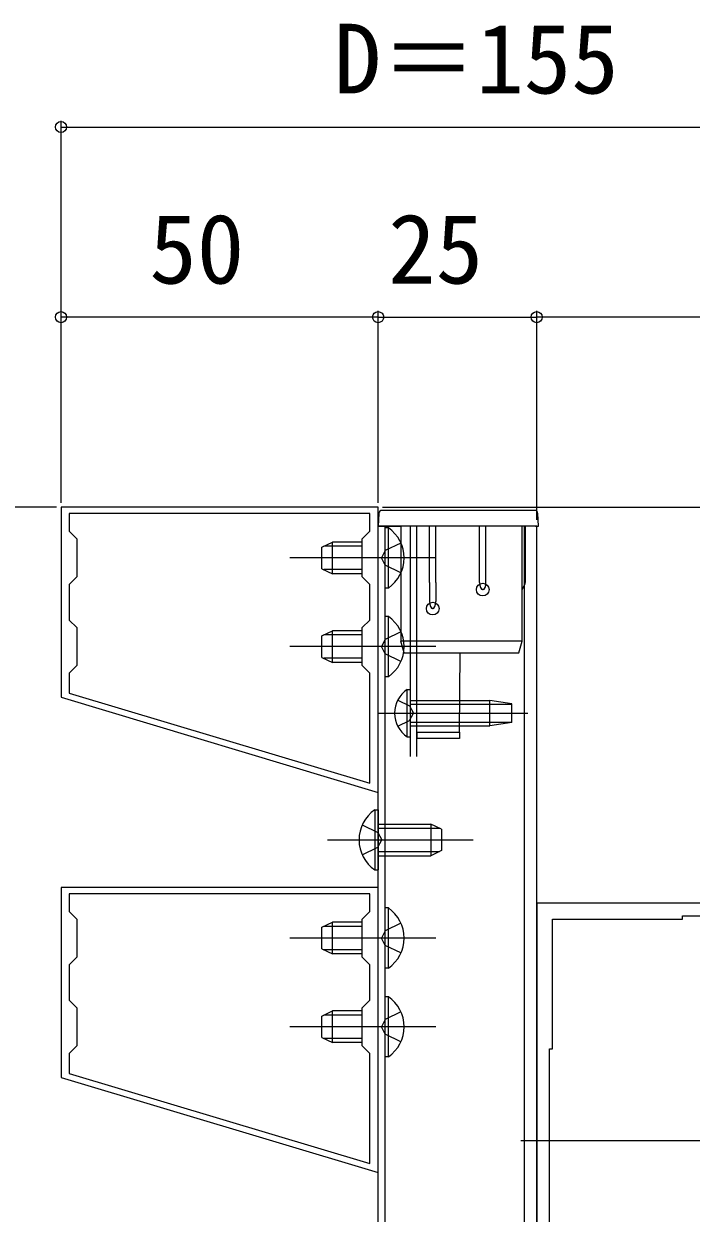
# Model space of a CAD drawing. Units: millimetres, scale not verified. Extents: x -875 to 875, y -1310 to 1300.
# Drawn here: x -663.9 to -558.7, y -243.2 to -55.4 of the extents above; entities that cross this region are included whole.
import ezdxf
from ezdxf.enums import TextEntityAlignment as Align

# ---------------------------------------------------------------- set-up
doc = ezdxf.new("R2010")
doc.units = ezdxf.units.MM
doc.header["$LTSCALE"] = 4
doc.header["$PDMODE"] = 32
doc.header["$PDSIZE"] = 2
for name, color, linetype in [('0-3_YKK_11', 7, 'Continuous'), ('0-4_YKK_12', 2, 'Continuous'), ('0-5_YKK_13', 4, 'Continuous'), ('0-7_YKK_D', 6, 'Continuous')]:
    doc.layers.add(name, color=color, linetype=linetype)
doc.styles.add('ＭＳ ゴシック', font='')
doc.styles.get('ＭＳ ゴシック').set_extended_font_data('MS Gothic')

msp = doc.modelspace()

# ---------------------------------------------------------------- linework, layer by layer
at = {"layer": '0-3_YKK_11'}
for points in [[(-658.013, -161.739), (-608.013, -176.739), (-608.013, -131.739), (-658.013, -131.739)], [(-656.713, -161.085), (-609.313, -175.305), (-609.313, -157.939), (-610.513, -156.739), (-610.513, -150.739), (-609.313, -149.539), (-609.313, -143.939), (-610.513, -142.739), (-610.513, -136.739), (-609.313, -135.539), (-609.313, -132.739), (-656.713, -132.739), (-656.713, -135.539), (-655.513, -136.739), (-655.513, -142.739), (-656.713, -143.939), (-656.713, -149.539), (-655.513, -150.739), (-655.513, -156.739), (-656.713, -157.939)], [(-658.013, -221.74), (-608.013, -236.74), (-608.013, -191.74), (-658.013, -191.74)], [(-656.713, -221.086), (-609.313, -235.306), (-609.313, -217.94), (-610.513, -216.74), (-610.513, -210.74), (-609.313, -209.54), (-609.313, -203.94), (-610.513, -202.74), (-610.513, -196.74), (-609.313, -195.54), (-609.313, -192.74), (-656.713, -192.74), (-656.713, -195.54), (-655.513, -196.74), (-655.513, -202.74), (-656.713, -203.94), (-656.713, -209.54), (-655.513, -210.74), (-655.513, -216.74), (-656.713, -217.94)], [(-508.013, -269.24), (-508.013, -194.24), (-583.013, -194.24), (-583.013, -269.24)], [(-531.013, -267.24), (-560.013, -267.24), (-560.013, -266.74), (-580.513, -266.74), (-580.513, -246.24), (-581.013, -246.24), (-581.013, -217.24), (-580.513, -217.24), (-580.513, -196.74), (-560.013, -196.74), (-560.013, -196.24), (-531.013, -196.24), (-531.013, -196.74), (-510.513, -196.74), (-510.513, -217.24), (-510.013, -217.24), (-510.013, -246.24), (-510.513, -246.24), (-510.513, -266.74), (-531.013, -266.74)]]:
    msp.add_lwpolyline(points, close=True, dxfattribs=at)
at = {"layer": '0-4_YKK_12'}
for p, q in [((-608.013, -318.64), (-608.013, -134.74)), ((-583.013, -134.74), (-608.013, -134.74)), ((-606.904, -429.526), (-606.913, -134.74)), ((-602.914, -171.084), (-602.914, -134.741)), ((-601.914, -171.084), (-601.914, -134.74)), ((-585.013, -134.74), (-585.013, -429.526)), ((-583.013, -429.526), (-583.013, -134.74)), ((-505.519, -231.74), (-585.507, -231.74))]:
    msp.add_line(p, q, dxfattribs=at)
at = {"layer": '0-5_YKK_13'}
for p, q in [((-607.907, -132.714), (-608.013, -134.74)), ((-604.412, -132.24), (-607.407, -132.24)), ((-583.318, -132.24), (-604.412, -132.24)), ((-582.713, -134.74), (-582.819, -132.714)), ((-608.013, -134.74), (-604.518, -134.74)), ((-606.913, -144.489), (-606.913, -134.989)), ((-583.212, -134.74), (-604.518, -134.74)), ((-604.413, -134.74), (-604.413, -152.874)), ((-599.913, -143.622), (-599.913, -134.74)), ((-598.913, -143.622), (-598.913, -134.74)), ((-592.013, -143.622), (-592.013, -134.74)), ((-591.013, -143.622), (-591.013, -134.74)), ((-585.313, -152.874), (-585.313, -134.74)), ((-584.813, -134.74), (-584.813, -143.622)), ((-583.212, -134.74), (-582.713, -134.74)), ((-616.913, -138.039), (-615.213, -137.239)), ((-616.913, -141.439), (-616.913, -138.039)), ((-610.513, -137.893), (-616.603, -137.893)), ((-610.513, -137.239), (-615.213, -137.239)), ((-598.913, -139.739), (-621.913, -139.739)), ((-616.913, -141.439), (-615.213, -142.239)), ((-610.513, -141.584), (-616.603, -141.584)), ((-606.404, -144.489), (-606.913, -144.489)), ((-599.913, -143.622), (-599.913, -146.622)), ((-598.913, -143.622), (-598.913, -146.622)), ((-584.866, -143.846), (-585.313, -144.74)), ((-606.913, -158.489), (-606.913, -148.989)), ((-616.913, -152.039), (-615.213, -151.239)), ((-616.913, -155.439), (-616.913, -152.039)), ((-610.513, -151.893), (-616.603, -151.893)), ((-610.513, -151.239), (-615.213, -151.239)), ((-598.913, -153.739), (-621.913, -153.739)), ((-603.413, -152.874), (-604.413, -152.874)), ((-603.913, -154.74), (-604.413, -152.874)), ((-586.313, -152.874), (-603.413, -152.874)), ((-585.313, -152.874), (-586.313, -152.874)), ((-616.913, -155.439), (-615.213, -156.239)), ((-610.513, -155.584), (-616.603, -155.584)), ((-603.913, -154.74), (-603.413, -154.74)), ((-603.413, -154.74), (-586.313, -154.74)), ((-601.913, -167.24), (-601.913, -154.74)), ((-595.197, -167.24), (-595.088, -154.74)), ((-606.404, -158.489), (-606.913, -158.489)), ((-602.913, -167.99), (-602.913, -160.49)), ((-602.913, -162.24), (-590.413, -162.24)), ((-602.913, -162.84), (-586.913, -162.84)), ((-586.913, -162.79), (-590.413, -162.24)), ((-586.913, -165.69), (-586.913, -162.79)), ((-607.913, -164.24), (-584.413, -164.24)), ((-602.913, -165.64), (-586.913, -165.64)), ((-586.913, -165.69), (-590.413, -166.24)), ((-603.422, -167.99), (-602.913, -167.99)), ((-601.913, -167.24), (-595.697, -167.24)), ((-601.913, -167.24), (-601.913, -168.24)), ((-595.205, -168.24), (-601.913, -168.24)), ((-608.535, -179.49), (-608.026, -179.49)), ((-608.026, -179.49), (-608.026, -188.99)), ((-598.026, -182.54), (-599.726, -181.74)), ((-608.026, -182.395), (-598.336, -182.395)), ((-598.026, -182.54), (-598.026, -185.94)), ((-616.026, -184.24), (-593.026, -184.24)), ((-608.026, -186.086), (-598.336, -186.086)), ((-608.026, -186.74), (-599.726, -186.74)), ((-598.026, -185.94), (-599.726, -186.74)), ((-606.913, -204.49), (-606.913, -194.99)), ((-616.913, -198.04), (-615.213, -197.24)), ((-616.913, -201.44), (-616.913, -198.04)), ((-610.513, -197.895), (-616.603, -197.895)), ((-610.513, -197.24), (-615.213, -197.24)), ((-598.913, -199.74), (-621.913, -199.74)), ((-616.913, -201.44), (-615.213, -202.24)), ((-610.513, -201.586), (-616.603, -201.586)), ((-606.404, -204.49), (-606.913, -204.49)), ((-606.913, -218.49), (-606.913, -208.99)), ((-616.913, -212.04), (-615.213, -211.24)), ((-616.913, -215.44), (-616.913, -212.04)), ((-610.513, -211.895), (-616.603, -211.895)), ((-610.513, -211.24), (-615.213, -211.24)), ((-598.913, -213.74), (-621.913, -213.74)), ((-616.913, -215.44), (-615.213, -216.24)), ((-610.513, -215.586), (-616.603, -215.586)), ((-606.404, -218.49), (-606.913, -218.49))]:
    msp.add_line(p, q, dxfattribs=at)
for points in [[(-606.404, -144.489), (-606.404, -134.989), (-606.913, -134.989)], [(-610.513, -142.239), (-615.213, -142.239), (-615.213, -137.239)], [(-604.413, -137.389), (-606.883, -138.594), (-607.492, -139.739)], [(-604.413, -142.089), (-606.883, -140.884), (-607.492, -139.739)], [(-606.404, -158.489), (-606.404, -148.989), (-606.913, -148.989)], [(-610.513, -156.239), (-615.213, -156.239), (-615.213, -151.239)], [(-604.413, -151.389), (-606.883, -152.594), (-607.492, -153.739)], [(-604.413, -156.089), (-606.883, -154.884), (-607.492, -153.739)], [(-586.313, -154.74), (-585.813, -154.74), (-585.313, -152.874)], [(-603.422, -167.99), (-603.422, -160.49), (-602.913, -160.49)], [(-604.922, -162.19), (-603.067, -163.095), (-602.458, -164.24)], [(-602.913, -166.24), (-590.413, -166.24), (-590.413, -162.24)], [(-604.922, -166.29), (-603.067, -165.385), (-602.458, -164.24)], [(-595.697, -167.24), (-595.197, -167.24), (-595.205, -168.24)], [(-608.535, -179.49), (-608.535, -188.99), (-608.026, -188.99)], [(-610.526, -181.89), (-608.055, -183.095), (-607.447, -184.24)], [(-608.026, -181.74), (-599.726, -181.74), (-599.726, -186.74)], [(-610.526, -186.59), (-608.055, -185.385), (-607.447, -184.24)], [(-606.404, -204.49), (-606.404, -194.99), (-606.913, -194.99)], [(-610.513, -202.24), (-615.213, -202.24), (-615.213, -197.24)], [(-604.413, -197.39), (-606.883, -198.595), (-607.492, -199.74)], [(-604.413, -202.09), (-606.883, -200.885), (-607.492, -199.74)], [(-606.404, -218.49), (-606.404, -208.99), (-606.913, -208.99)], [(-610.513, -216.24), (-615.213, -216.24), (-615.213, -211.24)], [(-604.413, -211.39), (-606.883, -212.595), (-607.492, -213.74)], [(-604.413, -216.09), (-606.883, -214.885), (-607.492, -213.74)]]:
    msp.add_lwpolyline(points, dxfattribs=at)
for centre, radius, start, end in [((-607.407, -132.74), 0.5, 90, 177), ((-583.318, -132.74), 0.5, 3, 90), ((-609.687, -139.739), 5.774, 304.65097, 55.34903), ((-585.313, -143.622), 0.5, 333.43495, 0), ((-609.687, -153.739), 5.774, 304.65097, 55.34903), ((-600.886, -164.24), 4.527, 124.06671, 235.93329), ((-605.252, -184.24), 5.774, 124.65097, 235.34903), ((-609.687, -199.74), 5.774, 304.65097, 55.34903), ((-609.687, -213.74), 5.774, 304.65097, 55.34903)]:
    msp.add_arc(centre, radius, start, end, dxfattribs=at)
for centre in [(-591.513, -143.622), (-599.413, -146.622)]:
    msp.add_ellipse(centre, major_axis=(0, -1.118), ratio=0.447214, start_param=4.712389, end_param=7.8539816, dxfattribs=at)
for p in [(-591.513, -144.74), (-599.413, -147.74)]:
    msp.add_point(p, dxfattribs=at)
at = {"layer": '0-7_YKK_D'}
for p, q in [((-658.013, -131.039), (-658.013, -70.74)), ((-658.013, -71.74), (-503, -71.74)), ((-658.013, -131.039), (-658.013, -100.74)), ((-608.013, -131.043), (-608.013, -100.74)), ((-608.013, -131.043), (-608.013, -100.74)), ((-583.013, -133.74), (-583.013, -100.74)), ((-583.013, -133.74), (-583.013, -100.74)), ((-608.013, -101.74), (-658.013, -101.74)), ((-608.013, -101.74), (-583.013, -101.74)), ((-508.013, -101.74), (-583.013, -101.74)), ((-658.713, -131.739), (-749, -131.739)), ((-607.346, -131.74), (-392, -131.74))]:
    msp.add_line(p, q, dxfattribs=at)
for centre in [(-658.013, -71.74), (-658.013, -101.74), (-608.013, -101.74), (-608.013, -101.74), (-583.013, -101.74), (-583.013, -101.74)]:
    msp.add_circle(centre, 0.875, dxfattribs=at)

# ---------------------------------------------------------------- texts
at = {"layer": '0-7_YKK_D', "style": 'ＭＳ ゴシック'}
for s, p in [('D＝155', (-615.024, -69.74)), ('50', (-644.093, -99.74)), ('25', (-606.422, -99.74))]:
    msp.add_text(s, height=11, dxfattribs=at).set_placement(p, align=Align.BOTTOM_LEFT)

doc.saveas('drawing.dxf')
